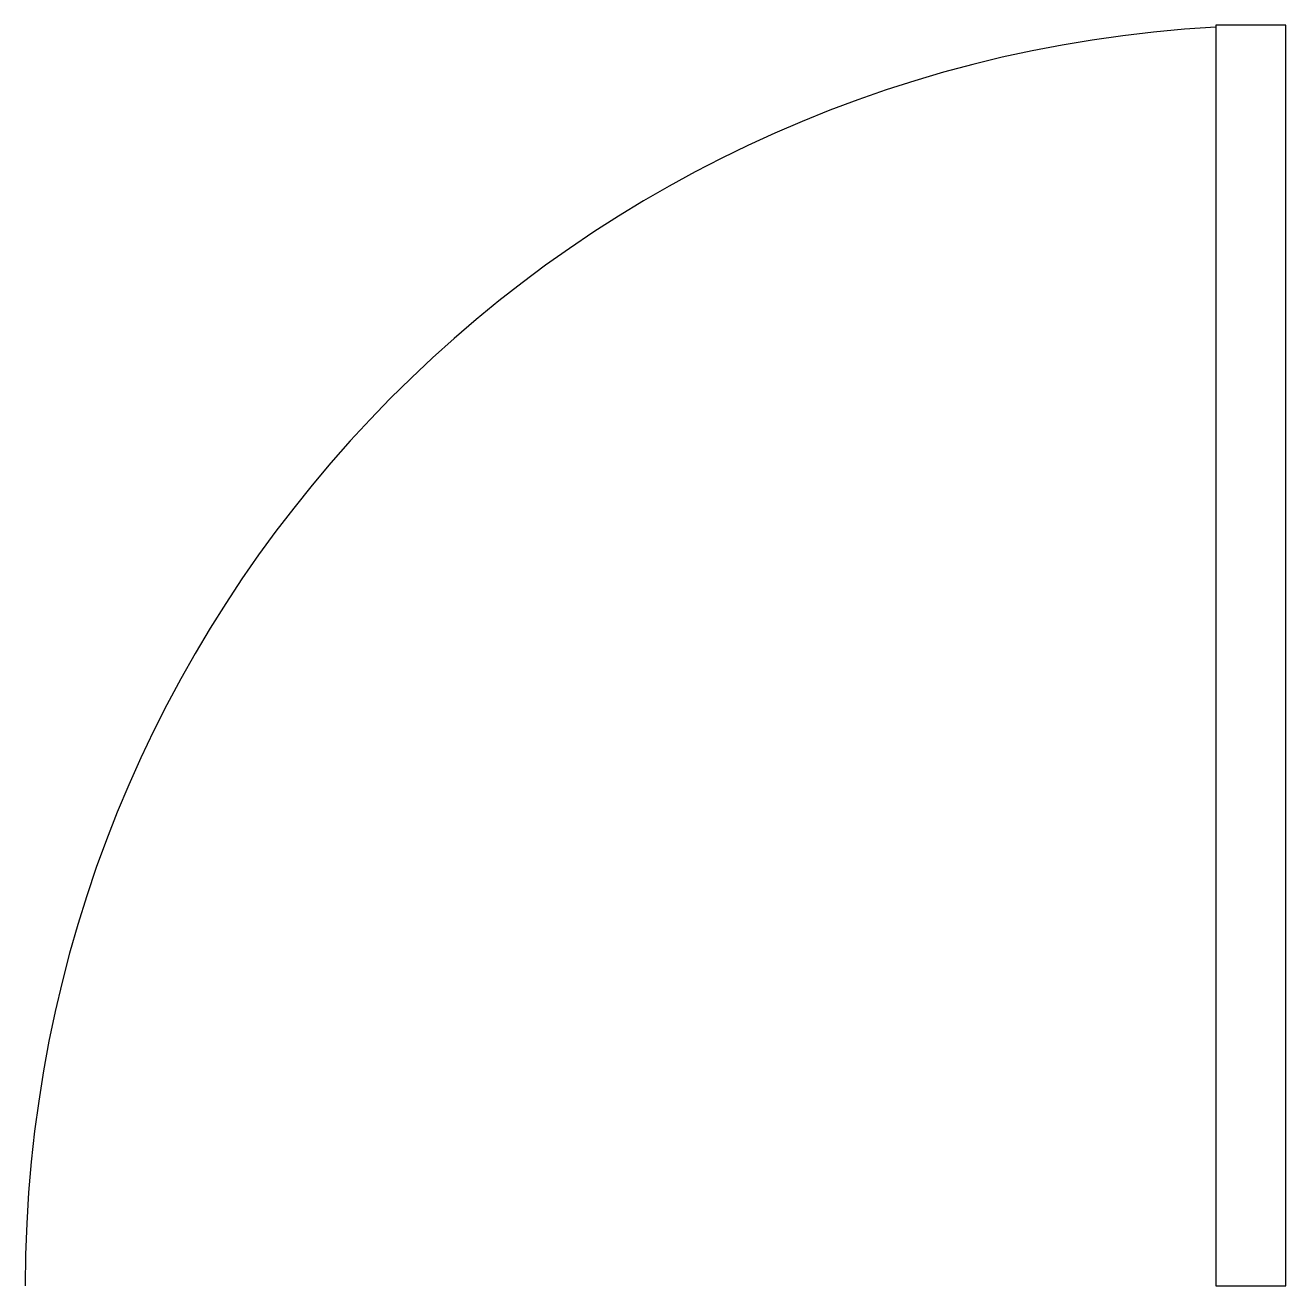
# Model space of a CAD drawing. Header units: metres. Extents: x 266.012 to 266.926, y 137.706 to 138.62.
import ezdxf

# ---------------------------------------------------------------- set-up
doc = ezdxf.new("R2010")
doc.units = ezdxf.units.M

msp = doc.modelspace()

# ---------------------------------------------------------------- linework, layer by layer
msp.add_lwpolyline([(266.87548, 137.70587), (266.92628, 137.70587), (266.92628, 138.62027), (266.87548, 138.62027)], close=True)
msp.add_arc((266.92628, 137.70587), 0.9144, 93.18474, 180)

doc.saveas('drawing.dxf')
